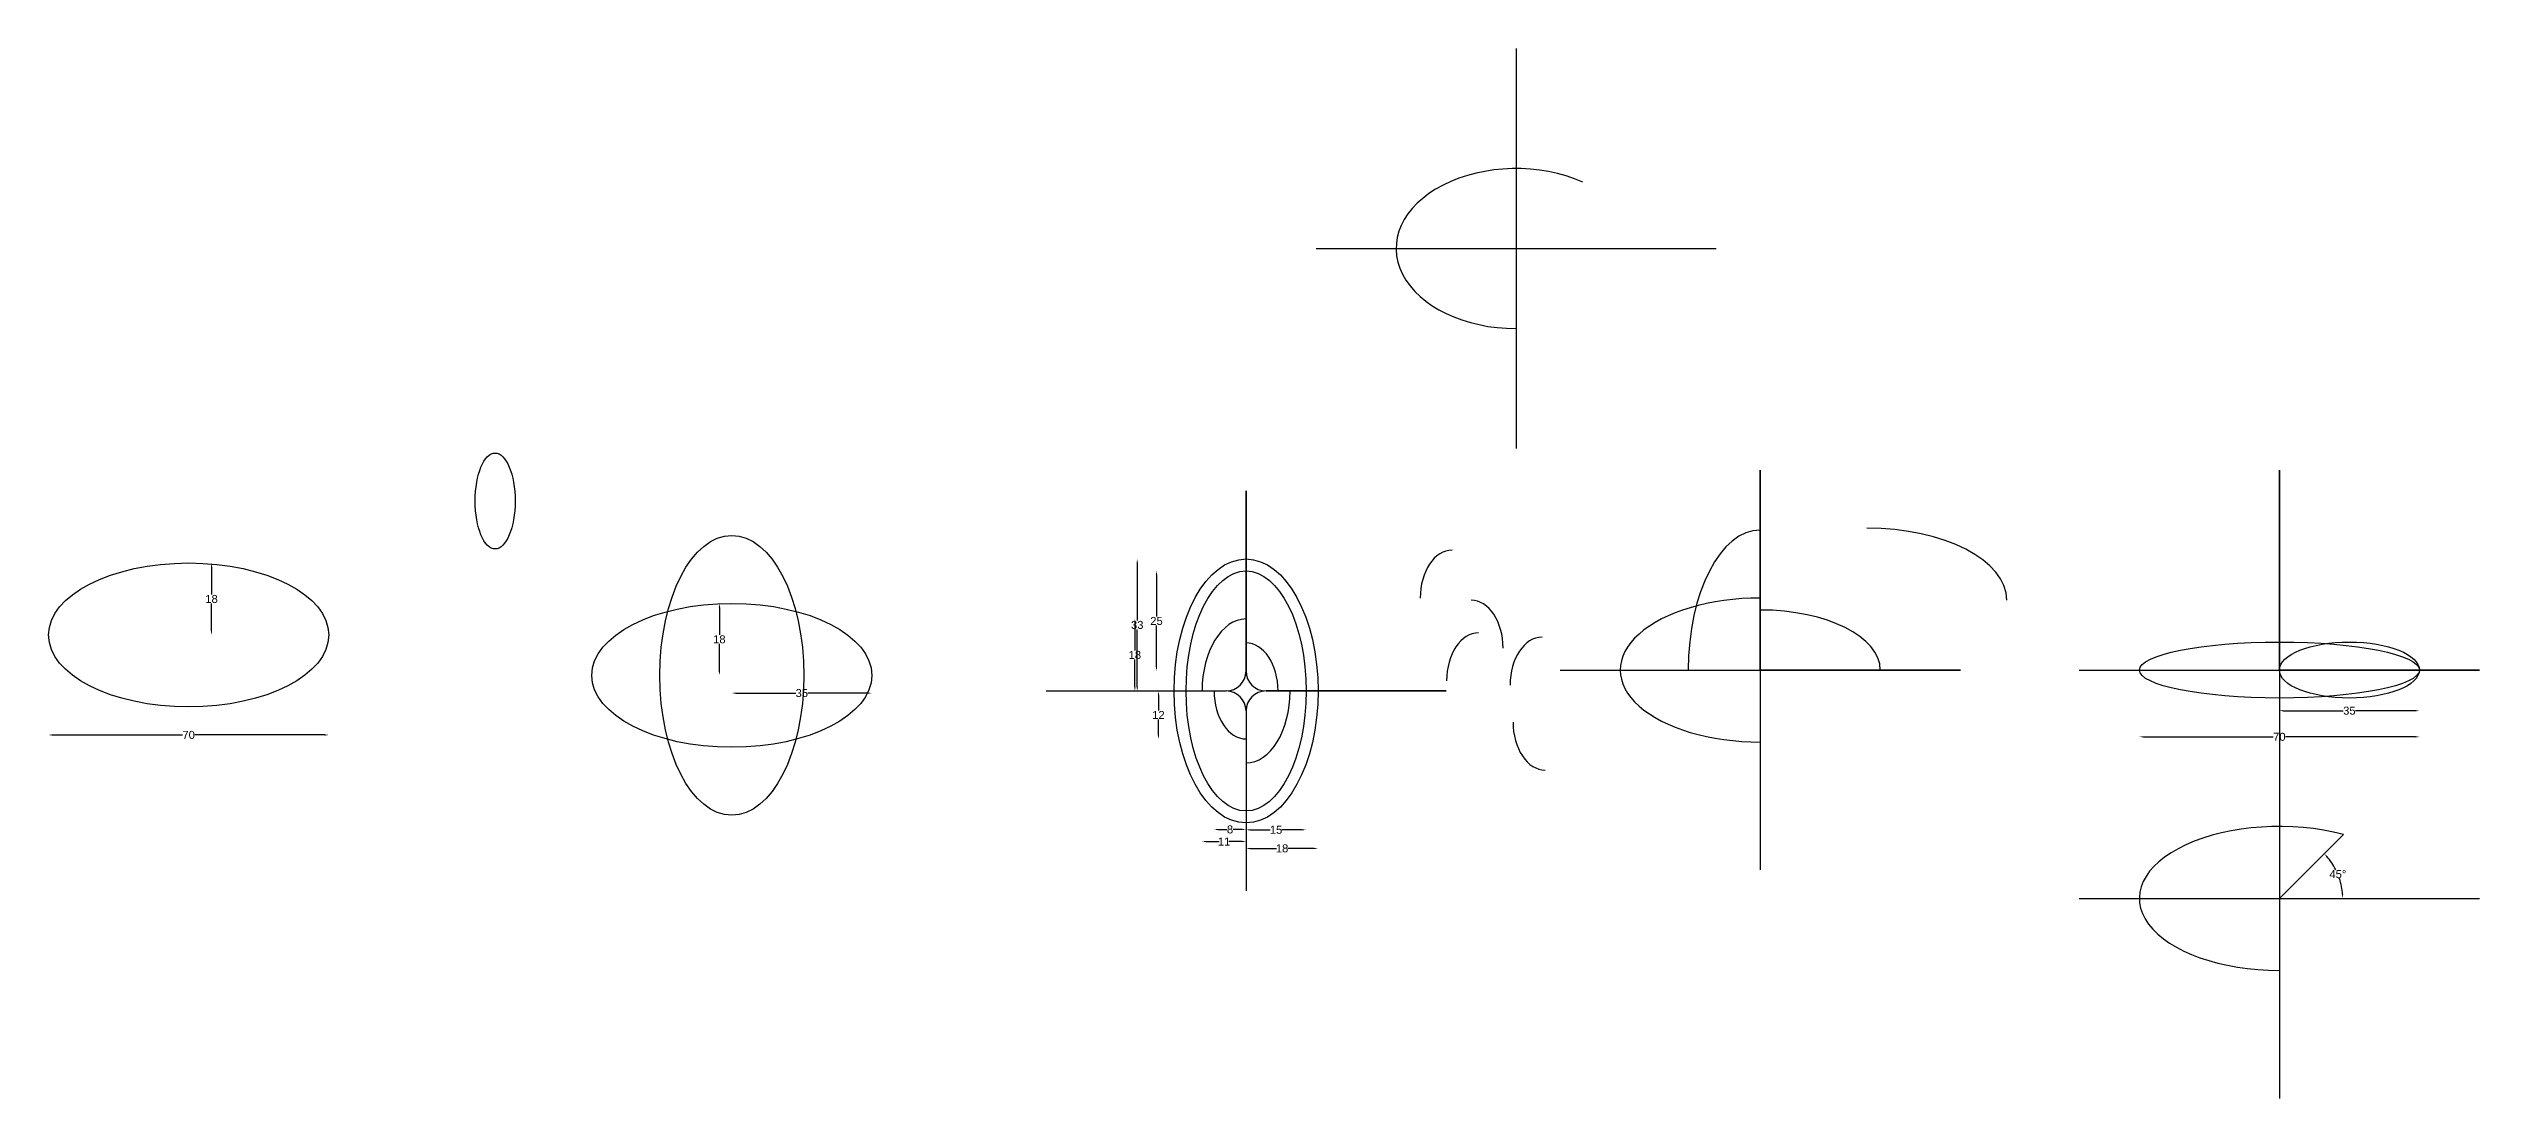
# Model space of a CAD drawing. Header units: inches. Extents: x 25 to 1394, y -68 to 408.
# Drawn here: x 787 to 1394, y -68 to 194 of the extents above; entities that cross this region are included whole.
import ezdxf

# ---------------------------------------------------------------- set-up
doc = ezdxf.new("R2010")
doc.units = ezdxf.units.IN
doc.header["$MEASUREMENT"] = 0
doc.styles.get("Standard").update_dxf_attribs({"font": 'arial.ttf'})
doc.dimstyles.get("Standard").update_dxf_attribs({"dimtxt": 2, "dimasz": 1, "dimexe": 0.18, "dimexo": 0.0625, "dimgap": 0.09, "dimtad": 0, "dimtih": 1, "dimtoh": 1, "dimdec": 0, "dimzin": 0, "dimdsep": 46, "dimtxsty": 'Standard', "dimcen": 1, "dimse1": 1, "dimse2": 1, "dimadec": 0, "dimazin": 0, "dimtfac": 1, "dimtdec": 0, "dimtofl": 0, "dimtmove": 0, "dimatfit": 3, "dimfxl": 1, "dimtolj": 1, "dimtzin": 0, "dimarcsym": 0})

# ---------------------------------------------------------------- blocks, each defined once
blk = doc.blocks.new('*D3')
at = {"color": 0, "lineweight": -2, "transparency": 16777216}
for p, q in [((827.32, 64.59), (827.32, 57.71)), ((827.32, 48.59), (827.32, 55.48))]:
    blk.add_line(p, q, dxfattribs=at)
at = {"color": 0, "transparency": 16777216}
for points in [[(827.15, 64.59), (827.48, 64.59), (827.32, 65.59)], [(827.15, 48.59), (827.48, 48.59), (827.32, 47.59)]]:
    blk.add_solid(points, dxfattribs=at)
at = {"layer": 'Defpoints', "color": 0, "transparency": 16777216}
for p in [(821.6, 65.59), (821.6, 47.59), (827.32, 47.59)]:
    blk.add_point(p, dxfattribs=at)
at = {"color": 0, "transparency": 16777216, "insert": (827.32, 56.59), "char_height": 2, "attachment_point": 5}
blk.add_mtext('\\A1;18', dxfattribs=at)
blk = doc.blocks.new('*D4')
at = {"color": 0, "lineweight": -2, "transparency": 16777216}
for p, q in [((787.6, 22.59), (820.09, 22.59)), ((855.6, 22.59), (823.11, 22.59))]:
    blk.add_line(p, q, dxfattribs=at)
at = {"color": 0, "transparency": 16777216}
for points in [[(787.6, 22.75), (787.6, 22.42), (786.6, 22.59)], [(855.6, 22.75), (855.6, 22.42), (856.6, 22.59)]]:
    blk.add_solid(points, dxfattribs=at)
at = {"layer": 'Defpoints', "color": 0, "transparency": 16777216}
for p in [(786.6, 47.59), (856.6, 47.59), (856.6, 22.59)]:
    blk.add_point(p, dxfattribs=at)
at = {"color": 0, "transparency": 16777216, "insert": (821.6, 22.59), "char_height": 2, "attachment_point": 5}
blk.add_mtext('\\A1;70', dxfattribs=at)
blk = doc.blocks.new('*D5')
at = {"color": 0, "lineweight": -2, "transparency": 16777216}
for p, q in [((954.25, 54.5), (954.25, 47.61)), ((954.25, 38.5), (954.25, 45.38))]:
    blk.add_line(p, q, dxfattribs=at)
at = {"color": 0, "transparency": 16777216}
for points in [[(954.09, 54.5), (954.42, 54.5), (954.25, 55.5)], [(954.09, 38.5), (954.42, 38.5), (954.25, 37.5)]]:
    blk.add_solid(points, dxfattribs=at)
at = {"layer": 'Defpoints', "color": 0, "transparency": 16777216}
for p in [(957.36, 55.5), (954.25, 37.5), (957.36, 37.5)]:
    blk.add_point(p, dxfattribs=at)
at = {"color": 0, "transparency": 16777216, "insert": (954.25, 46.5), "char_height": 2, "attachment_point": 5}
blk.add_mtext('\\A1;18', dxfattribs=at)
blk = doc.blocks.new('*D6')
at = {"color": 0, "lineweight": -2, "transparency": 16777216}
for p, q in [((958.36, 33.06), (973.33, 33.06)), ((991.36, 33.06), (976.39, 33.06))]:
    blk.add_line(p, q, dxfattribs=at)
at = {"color": 0, "transparency": 16777216}
for points in [[(958.36, 33.22), (958.36, 32.89), (957.36, 33.06)], [(991.36, 33.22), (991.36, 32.89), (992.36, 33.06)]]:
    blk.add_solid(points, dxfattribs=at)
at = {"layer": 'Defpoints', "color": 0, "transparency": 16777216}
for p in [(957.36, 37.5), (992.36, 37.5), (992.36, 33.06)]:
    blk.add_point(p, dxfattribs=at)
at = {"color": 0, "transparency": 16777216, "insert": (974.86, 33.06), "char_height": 2, "attachment_point": 5}
blk.add_mtext('\\A1;35', dxfattribs=at)
blk = doc.blocks.new('*D7')
at = {"color": 0, "lineweight": -2, "transparency": 16777216}
for p, q in [((1086.9, -1.13), (1091.96, -1.13)), ((1099.9, -1.13), (1094.83, -1.13))]:
    blk.add_line(p, q, dxfattribs=at)
at = {"color": 0, "transparency": 16777216}
for points in [[(1086.9, -0.96), (1086.9, -1.29), (1085.9, -1.13)], [(1099.9, -0.96), (1099.9, -1.29), (1100.9, -1.13)]]:
    blk.add_solid(points, dxfattribs=at)
at = {"layer": 'Defpoints', "color": 0, "transparency": 16777216}
for p in [(1085.9, 33.59), (1100.9, 33.59), (1100.9, -1.13)]:
    blk.add_point(p, dxfattribs=at)
at = {"color": 0, "transparency": 16777216, "insert": (1093.4, -1.13), "char_height": 2, "attachment_point": 5}
blk.add_mtext('\\A1;15', dxfattribs=at)
blk = doc.blocks.new('*D8')
at = {"color": 0, "lineweight": -2, "transparency": 16777216}
for p, q in [((1063.51, 62.59), (1063.51, 52.2)), ((1063.51, 39.59), (1063.51, 49.98))]:
    blk.add_line(p, q, dxfattribs=at)
at = {"color": 0, "transparency": 16777216}
for points in [[(1063.34, 62.59), (1063.68, 62.59), (1063.51, 63.59)], [(1063.34, 39.59), (1063.68, 39.59), (1063.51, 38.59)]]:
    blk.add_solid(points, dxfattribs=at)
at = {"layer": 'Defpoints', "color": 0, "transparency": 16777216}
for p in [(1085.9, 63.59), (1063.51, 38.59), (1085.9, 38.59)]:
    blk.add_point(p, dxfattribs=at)
at = {"color": 0, "transparency": 16777216, "insert": (1063.51, 51.09), "char_height": 2, "attachment_point": 5}
blk.add_mtext('\\A1;25', dxfattribs=at)
blk = doc.blocks.new('*D9')
at = {"color": 0, "lineweight": -2, "transparency": 16777216}
for p, q in [((1058.7, 65.59), (1058.7, 51.2)), ((1058.7, 34.59), (1058.7, 48.98))]:
    blk.add_line(p, q, dxfattribs=at)
at = {"color": 0, "transparency": 16777216}
for points in [[(1058.53, 65.59), (1058.87, 65.59), (1058.7, 66.59)], [(1058.53, 34.59), (1058.87, 34.59), (1058.7, 33.59)]]:
    blk.add_solid(points, dxfattribs=at)
at = {"layer": 'Defpoints', "color": 0, "transparency": 16777216}
for p in [(1085.9, 66.59), (1058.7, 33.59), (1085.9, 33.59)]:
    blk.add_point(p, dxfattribs=at)
at = {"color": 0, "transparency": 16777216, "insert": (1058.7, 50.09), "char_height": 2, "attachment_point": 5}
blk.add_mtext('\\A1;33', dxfattribs=at)
blk = doc.blocks.new('*D10')
at = {"color": 0, "lineweight": -2, "transparency": 16777216}
for p, q in [((1086.9, -5.78), (1093.47, -5.78)), ((1102.9, -5.78), (1096.33, -5.78))]:
    blk.add_line(p, q, dxfattribs=at)
at = {"color": 0, "transparency": 16777216}
for points in [[(1086.9, -5.62), (1086.9, -5.95), (1085.9, -5.78)], [(1102.9, -5.62), (1102.9, -5.95), (1103.9, -5.78)]]:
    blk.add_solid(points, dxfattribs=at)
at = {"layer": 'Defpoints', "color": 0, "transparency": 16777216}
for p in [(1085.9, 33.59), (1103.9, 33.59), (1103.9, -5.78)]:
    blk.add_point(p, dxfattribs=at)
at = {"color": 0, "transparency": 16777216, "insert": (1094.9, -5.78), "char_height": 2, "attachment_point": 5}
blk.add_mtext('\\A1;18', dxfattribs=at)
blk = doc.blocks.new('*D11')
at = {"color": 0, "lineweight": -2, "transparency": 16777216}
for p, q in [((1078.9, -1.04), (1081.15, -1.04)), ((1084.9, -1.04), (1082.65, -1.04))]:
    blk.add_line(p, q, dxfattribs=at)
at = {"color": 0, "transparency": 16777216}
for points in [[(1078.9, -0.88), (1078.9, -1.21), (1077.9, -1.04)], [(1084.9, -0.88), (1084.9, -1.21), (1085.9, -1.04)]]:
    blk.add_solid(points, dxfattribs=at)
at = {"layer": 'Defpoints', "color": 0, "transparency": 16777216}
for p in [(1077.9, 33.59), (1085.9, 33.59), (1085.9, -1.04)]:
    blk.add_point(p, dxfattribs=at)
at = {"color": 0, "transparency": 16777216, "insert": (1081.9, -1.04), "char_height": 2, "attachment_point": 5}
blk.add_mtext('\\A1;8', dxfattribs=at)
blk = doc.blocks.new('*D12')
at = {"color": 0, "lineweight": -2, "transparency": 16777216}
for p, q in [((1075.9, -4.05), (1079.16, -4.05)), ((1084.9, -4.05), (1081.63, -4.05))]:
    blk.add_line(p, q, dxfattribs=at)
at = {"color": 0, "transparency": 16777216}
for points in [[(1075.9, -3.88), (1075.9, -4.22), (1074.9, -4.05)], [(1084.9, -3.88), (1084.9, -4.22), (1085.9, -4.05)]]:
    blk.add_solid(points, dxfattribs=at)
at = {"layer": 'Defpoints', "color": 0, "transparency": 16777216}
for p in [(1074.9, 33.59), (1085.9, 33.59), (1085.9, -4.05)]:
    blk.add_point(p, dxfattribs=at)
at = {"color": 0, "transparency": 16777216, "insert": (1080.4, -4.05), "char_height": 2, "attachment_point": 5}
blk.add_mtext('\\A1;11', dxfattribs=at)
blk = doc.blocks.new('*D13')
at = {"color": 0, "lineweight": -2, "transparency": 16777216}
for p, q in [((1064, 32.59), (1064, 28.68)), ((1064, 22.59), (1064, 26.49))]:
    blk.add_line(p, q, dxfattribs=at)
at = {"color": 0, "transparency": 16777216}
for points in [[(1063.83, 32.59), (1064.17, 32.59), (1064, 33.59)], [(1063.83, 22.59), (1064.17, 22.59), (1064, 21.59)]]:
    blk.add_solid(points, dxfattribs=at)
at = {"layer": 'Defpoints', "color": 0, "transparency": 16777216}
for p in [(1085.9, 33.59), (1064, 21.59), (1085.9, 21.59)]:
    blk.add_point(p, dxfattribs=at)
at = {"color": 0, "transparency": 16777216, "insert": (1064, 27.59), "char_height": 2, "attachment_point": 5}
blk.add_mtext('\\A1;12', dxfattribs=at)
blk = doc.blocks.new('*D14')
at = {"color": 0, "lineweight": -2, "transparency": 16777216}
for p, q in [((1058.11, 50.59), (1058.11, 43.7)), ((1058.11, 34.59), (1058.11, 41.48))]:
    blk.add_line(p, q, dxfattribs=at)
at = {"color": 0, "transparency": 16777216}
for points in [[(1057.95, 50.59), (1058.28, 50.59), (1058.11, 51.59)], [(1057.95, 34.59), (1058.28, 34.59), (1058.11, 33.59)]]:
    blk.add_solid(points, dxfattribs=at)
at = {"layer": 'Defpoints', "color": 0, "transparency": 16777216}
for p in [(1058.11, 51.59), (1085.9, 51.59), (1096.9, 33.59)]:
    blk.add_point(p, dxfattribs=at)
at = {"color": 0, "transparency": 16777216, "insert": (1058.11, 42.59), "char_height": 2, "attachment_point": 5}
blk.add_mtext('\\A1;18', dxfattribs=at)
blk = doc.blocks.new('*D15')
at = {"color": 0, "lineweight": -2, "transparency": 16777216}
for start, end in [(26.91038, 41.38104), (3.61896, 18.22628)]:
    blk.add_arc((1344.18, -18.28), 15.83, start, end, dxfattribs=at)
at = {"color": 0, "transparency": 16777216}
for points in [[(1355.94, -7.92), (1356.18, -7.7), (1355.37, -7.08)], [(1360.15, -17.27), (1359.81, -17.28), (1360.01, -18.28)]]:
    blk.add_solid(points, dxfattribs=at)
at = {"layer": 'Defpoints', "color": 0, "transparency": 16777216}
for p in [(1360.18, -2.27), (1359.47, -14.18), (1294.18, -18.28), (1344.18, -18.28), (1394.18, -18.28)]:
    blk.add_point(p, dxfattribs=at)
at = {"color": 0, "transparency": 16777216, "insert": (1358.81, -12.22), "char_height": 2, "attachment_point": 5}
blk.add_mtext('\\A1;45°', dxfattribs=at)
blk = doc.blocks.new('*D16')
at = {"color": 0, "lineweight": -2, "transparency": 16777216}
for p, q in [((1310.18, 22.12), (1342.66, 22.12)), ((1378.18, 22.12), (1345.69, 22.12))]:
    blk.add_line(p, q, dxfattribs=at)
at = {"color": 0, "transparency": 16777216}
for points in [[(1310.18, 22.28), (1310.18, 21.95), (1309.18, 22.12)], [(1378.18, 22.28), (1378.18, 21.95), (1379.18, 22.12)]]:
    blk.add_solid(points, dxfattribs=at)
at = {"layer": 'Defpoints', "color": 0, "transparency": 16777216}
for p in [(1309.18, 38.83), (1379.18, 38.83), (1379.18, 22.12)]:
    blk.add_point(p, dxfattribs=at)
at = {"color": 0, "transparency": 16777216, "insert": (1344.18, 22.12), "char_height": 2, "attachment_point": 5}
blk.add_mtext('\\A1;70', dxfattribs=at)
blk = doc.blocks.new('*D17')
at = {"color": 0, "lineweight": -2, "transparency": 16777216}
for p, q in [((1345.18, 28.65), (1360.15, 28.65)), ((1378.18, 28.65), (1363.21, 28.65))]:
    blk.add_line(p, q, dxfattribs=at)
at = {"color": 0, "transparency": 16777216}
for points in [[(1345.18, 28.82), (1345.18, 28.49), (1344.18, 28.65)], [(1378.18, 28.82), (1378.18, 28.49), (1379.18, 28.65)]]:
    blk.add_solid(points, dxfattribs=at)
at = {"layer": 'Defpoints', "color": 0, "transparency": 16777216}
for p in [(1344.18, 38.83), (1379.18, 38.83), (1379.18, 28.65)]:
    blk.add_point(p, dxfattribs=at)
at = {"color": 0, "transparency": 16777216, "insert": (1361.68, 28.65), "char_height": 2, "attachment_point": 5}
blk.add_mtext('\\A1;35', dxfattribs=at)

msp = doc.modelspace()

# ---------------------------------------------------------------- linework, layer by layer
for p, q in [((1153.41, 194.2), (1153.41, 94.2)), ((1103.41, 144.2), (1203.41, 144.2)), ((1214.44, 38.83), (1214.44, 88.83)), ((1214.44, 88.83), (1214.44, -11.17)), ((1344.18, 38.83), (1344.18, 88.83)), ((1344.18, 88.83), (1344.18, -11.17)), ((1085.9, 38.59), (1085.9, 83.59)), ((1085.9, 83.59), (1085.9, 38.59)), ((1164.44, 38.83), (1264.44, 38.83)), ((1264.44, 38.83), (1214.44, 38.83)), ((1294.18, 38.83), (1394.18, 38.83)), ((1394.18, 38.83), (1344.18, 38.83)), ((1035.9, 33.59), (1080.9, 33.59)), ((1135.9, 33.59), (1090.9, 33.59)), ((1090.9, 33.59), (1135.9, 33.59)), ((1344.18, 31.72), (1344.18, -68.28)), ((1085.9, 28.59), (1085.9, -16.41)), ((1344.18, -18.28), (1360.18, -2.27)), ((1294.18, -18.28), (1394.18, -18.28))]:
    msp.add_line(p, q)
for centre, start, end in [((1080.9, 38.59), 270, 0), ((1090.9, 38.59), 180, 270), ((1080.9, 28.59), 0, 90), ((1090.9, 28.59), 90, 180)]:
    msp.add_arc(centre, 5, start, end)
for centre, major_axis, ratio, start_param, end_param in [((1153.41, 144.2), (30, 0), 0.666667, 0.982794, 4.712389), ((1214.44, 38.83), (0, 35), 0.514286, 0, 1.570796), ((1241.04, 56.3), (35, 0), 0.514286, 0, 1.570796), ((1137.43, 56.81), (0, 12), 0.666667, 0, 1.570796), ((1142.16, 44.28), (0, 12), 0.666667, 4.712389, 6.283185), ((1214.44, 38.83), (35, 0), 0.514286, 1.570796, 4.712389), ((1085.9, 33.59), (0, 18), 0.611111, 0, 1.570796), ((1214.44, 38.83), (30, 0), 0.5, 0, 1.570796), ((1085.9, 33.59), (0, 12), 0.666667, 4.712389, 6.283185), ((1144.03, 36.14), (0, 12), 0.666667, 0, 1.570796), ((1159.89, 35.05), (0, 12), 0.666667, 0, 1.570796), ((1085.9, 33.59), (0, -12), 0.666667, 4.712389, 6.283185), ((1085.9, 33.59), (0, 18), 0.611111, 3.141593, 4.712389), ((1160.63, 25.83), (0, 12), 0.666667, 1.570796, 3.141593), ((1344.18, -18.28), (35, 0), 0.514286, 1.095786, 4.712389)]:
    msp.add_ellipse(centre, major_axis=major_axis, ratio=ratio, start_param=start_param, end_param=end_param)
for centre, major_axis, ratio in [((898.2, 81.09), (0, -12), 0.416667), ((957.36, 37.5), (0, 35), 0.514286), ((821.6, 47.59), (-35, 0), 0.514286), ((1085.9, 33.59), (0, 33), 0.545455), ((1085.9, 33.59), (0, -30), 0.5), ((957.36, 37.5), (35, 0), 0.514286), ((1344.18, 38.83), (35, 0), 0.2), ((1361.68, 38.83), (-17.5, 0), 0.4)]:
    msp.add_ellipse(centre, major_axis=major_axis, ratio=ratio)

# ---------------------------------------------------------------- dimensions: what is measured, and where the dimension line sits
for base, p1, p2, picture, middle in [((827.32, 47.59), (821.6, 65.59), (821.6, 47.59), '*D3', (827.32, 56.59)), ((1058.7, 33.59), (1085.9, 66.59), (1085.9, 33.59), '*D9', (1058.7, 50.09)), ((1063.51, 38.59), (1085.9, 63.59), (1085.9, 38.59), '*D8', (1063.51, 51.09)), ((954.25, 37.5), (957.36, 55.5), (957.36, 37.5), '*D5', (954.25, 46.5)), ((1058.11, 51.59), (1096.9, 33.59), (1085.9, 51.59), '*D14', (1058.11, 42.59)), ((1064, 21.59), (1085.9, 33.59), (1085.9, 21.59), '*D13', (1064, 27.59))]:
    dim = msp.add_linear_dim(base=base, p1=p1, p2=p2, angle=90, dimstyle='Standard')
    dim.commit()
    dim.dimension.update_dxf_attribs({"geometry": picture, "text_midpoint": middle})
for base, p1, p2, picture, middle in [((856.6, 22.59), (786.6, 47.59), (856.6, 47.59), '*D4', (821.6, 22.59)), ((992.36, 33.06), (957.36, 37.5), (992.36, 37.5), '*D6', (974.86, 33.06)), ((1379.18, 22.12), (1309.18, 38.83), (1379.18, 38.83), '*D16', (1344.18, 22.12)), ((1379.18, 28.65), (1344.18, 38.83), (1379.18, 38.83), '*D17', (1361.68, 28.65)), ((1085.9, -4.05), (1074.9, 33.59), (1085.9, 33.59), '*D12', (1080.4, -4.05)), ((1085.9, -1.04), (1077.9, 33.59), (1085.9, 33.59), '*D11', (1081.9, -1.04)), ((1100.9, -1.13), (1085.9, 33.59), (1100.9, 33.59), '*D7', (1093.4, -1.13)), ((1103.9, -5.78), (1085.9, 33.59), (1103.9, 33.59), '*D10', (1094.9, -5.78))]:
    dim = msp.add_linear_dim(base=base, p1=p1, p2=p2, dimstyle='Standard')
    dim.commit()
    dim.dimension.update_dxf_attribs({"geometry": picture, "text_midpoint": middle})
dim = msp.add_angular_dim_2l(base=(1359.47, -14.18), line1=((1294.18, -18.28), (1394.18, -18.28)), line2=((1344.18, -18.28), (1360.18, -2.27)), dimstyle='Standard')
dim.commit()
dim.dimension.update_dxf_attribs({"geometry": '*D15', "text_midpoint": (1358.81, -12.22)})

doc.saveas('drawing.dxf')
